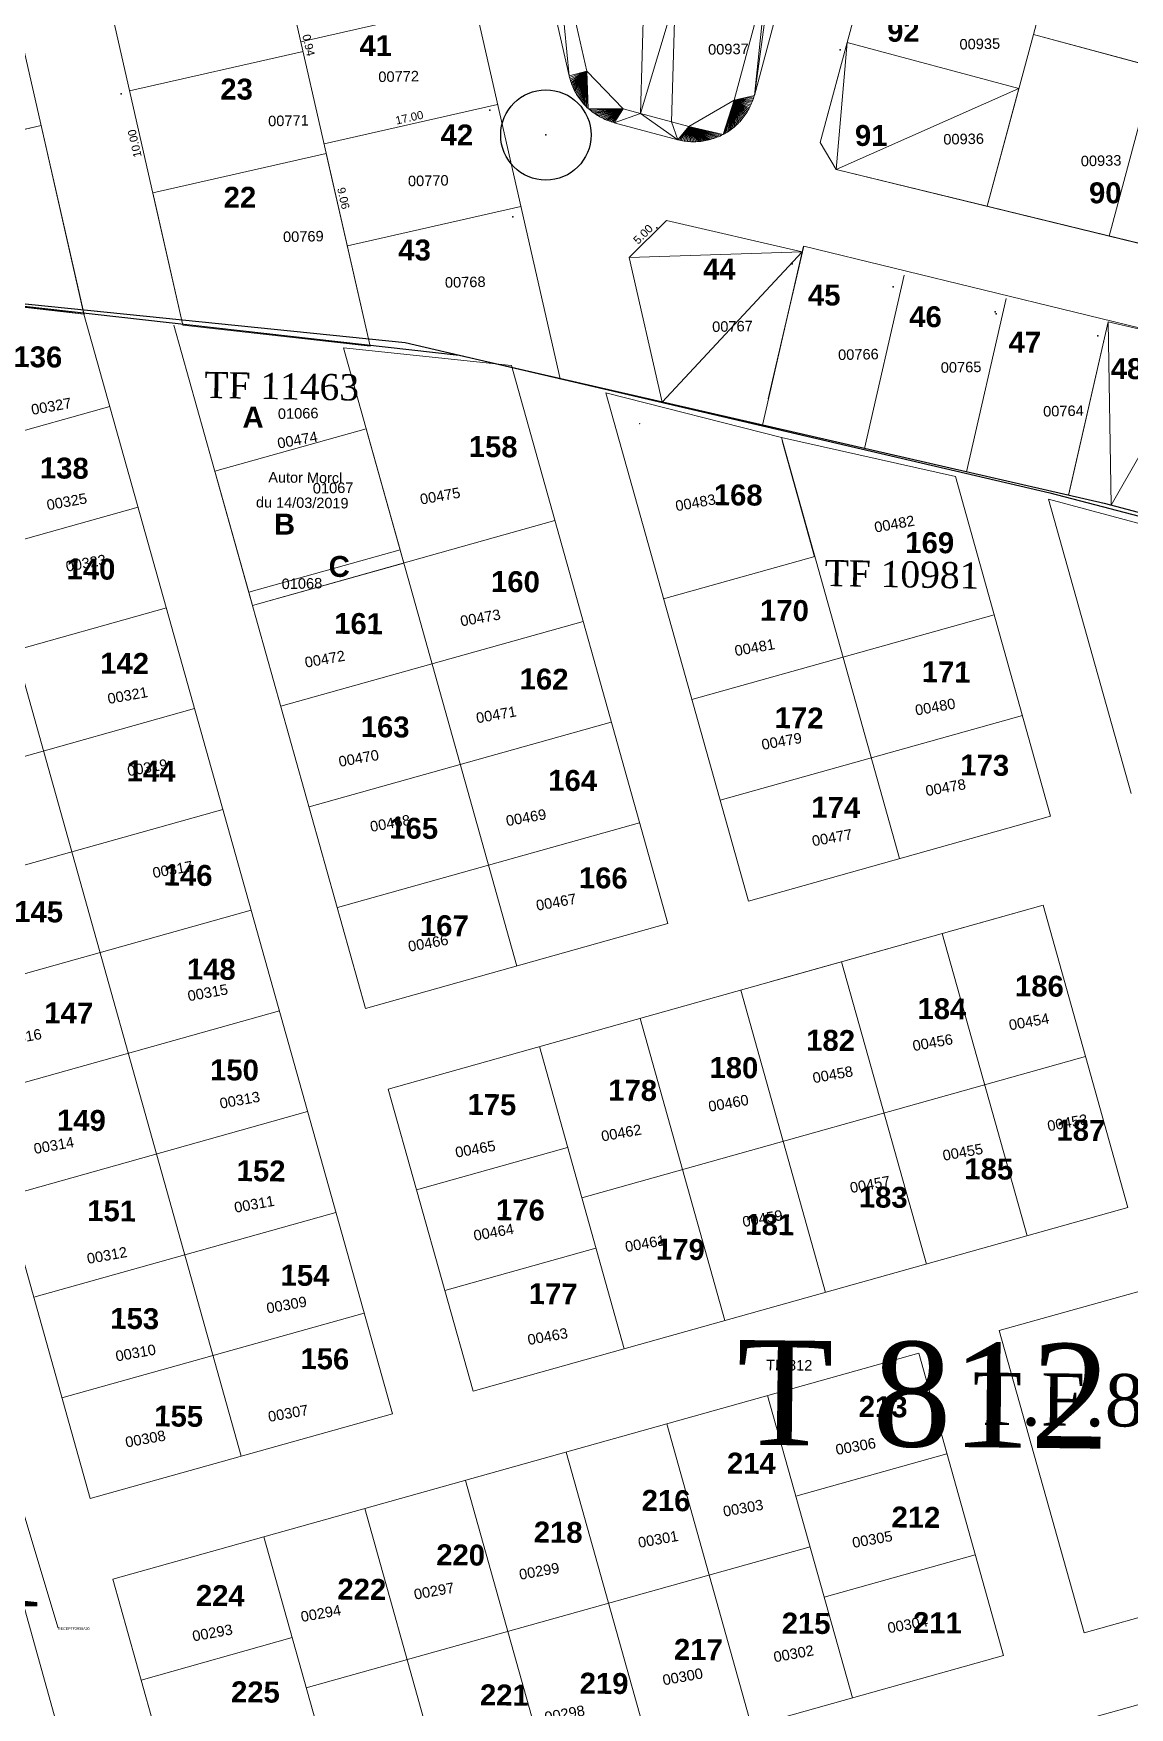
# Model space of a CAD drawing. Header units: metres. Extents: x 251686 to 255059, y 1627526 to 1631912.
# Drawn here: x 253675.9 to 253780.7, y 1630539 to 1630699 of the extents above; entities that cross this region are included whole.
import ezdxf
from ezdxf.enums import TextEntityAlignment as Align

# ---------------------------------------------------------------- set-up
doc = ezdxf.new("R2010")
doc.units = ezdxf.units.M
doc.header["$MEASUREMENT"] = 0
for name, color, linetype in [('A_revoir_niveau_0', 7, 'Continuous'), ('historique_numero_parcelle', 7, 'Continuous'), ('limites_parcelles', 7, 'Continuous'), ('limites_tf', 7, 'Continuous'), ('numero_lot', 7, 'Continuous'), ('numero_parcelle', 7, 'Continuous'), ('toponymie', 7, 'Continuous')]:
    doc.layers.add(name, color=color, linetype=linetype)
for name, color, linetype, lineweight in [('Autorisation de Morceller', 7, 'Continuous', 0), ('LimiteTF', 4, 'Continuous', 13), ('LOTI MAIRIE DIAM', 7, 'Continuous', 0), ('morcellements', 5, 'Continuous', 13), ('TITRE FONCIER', 7, 'Continuous', 0), ('TopoAlt', 3, 'Continuous', 0), ('TopoMat', 4, 'Continuous', 0)]:
    doc.layers.add(name, color=color, linetype=linetype, lineweight=lineweight)
doc.styles.add('Arial 4.0', font='arial.ttf', dxfattribs={"width": 0.99, "height": 4e-06})
doc.styles.add('Arial4', font='arial.ttf', dxfattribs={"height": 0.773129})
doc.styles.get("Standard").update_dxf_attribs({"font": 'txt.shx'})
doc.styles.add('Style-Arial', font='arial.ttf')
doc.styles.add('Style-FANCY', font='times.ttf')
doc.styles.add('Style-Times New Roman', font='times.ttf')
doc.styles.add('style1', font='')
doc.styles.get('style1').set_extended_font_data('Times New Roman', bold=True)

# ---------------------------------------------------------------- blocks, each defined once
blk = doc.blocks.new('TCPOINT_108')
at = {"color": 0}
blk.add_point((0, 0), dxfattribs=at)
at = {"layer": 'TopoAlt'}
blk.add_attdef('ALT', text='', height=0.00762, dxfattribs=at).set_placement((0.00254, -0.00254), align=Align.TOP_LEFT)
at = {"layer": 'TopoMat'}
blk.add_attdef('MAT', (0.00254, 0.00254), '', height=0.01524, dxfattribs=at)
blk = doc.blocks.new('*U84')
at = {"layer": 'LimiteTF', "color": 5, "linetype": 'Continuous', "lineweight": 30}
for p, q in [((-149.024134, -136.935031), (-84.974134, -144.115031)), ((-84.974134, -144.115031), (-23.334134, -158.255031)), ((-23.334134, -158.255031), (63.525866, -181.325031))]:
    blk.add_line(p, q, dxfattribs=at)
blk = doc.blocks.new('TCPOINT_108_1')
at = {"color": 0, "lineweight": -2}
blk.add_point((0, 0), dxfattribs=at)
at = {"layer": 'TopoAlt', "lineweight": -2}
blk.add_attdef('ALT', text='', height=0.00762, dxfattribs=at).set_placement((0.00254, -0.00254), align=Align.TOP_LEFT)
at = {"layer": 'TopoMat', "lineweight": -2}
blk.add_attdef('MAT', (0.00254, 0.00254), '', height=0.01524, dxfattribs=at)

msp = doc.modelspace()

# ---------------------------------------------------------------- linework, layer by layer
at = {"layer": 'A_revoir_niveau_0', "color": 80, "linetype": 'Continuous', "lineweight": 0}
msp.add_line((253650.18538, 1630640.016051), (253678.26538, 1630546.704051), dxfattribs=at)
at = {"layer": 'A_revoir_niveau_0', "color": 2, "lineweight": 30}
msp.add_circle((253724.900081, 1630689.323293), 4.316587, dxfattribs=at)
at = {"layer": 'Autorisation de Morceller', "color": 1, "linetype": 'Continuous', "lineweight": 0, "flags": 128}
msp.add_lwpolyline([(253707.72, 1630661.23), (253711.31, 1630648.41), (253696.87, 1630644.36), (253696.51, 1630645.63), (253693.27, 1630657.18), (253707.72, 1630661.23)], close=True, dxfattribs=at)
at = {"layer": 'limites_parcelles', "color": 7, "linetype": 'Continuous', "lineweight": 0}
for p, q in [((253653.576619, 1630791.637619), (253680.762688, 1630672.158151)), ((253664.450986, 1630784.28545), (253690.213489, 1630671.142897)), ((253708.109909, 1630669.12594), (253681.947426, 1630784.025166)), ((253700.519248, 1630779.041923), (253726.25178, 1630666.031099)), ((253758.560787, 1630716.320002), (253751.12499, 1630688.607504)), ((253775.898243, 1630715.328798), (253771.492094, 1630698.90783)), ((253701.485851, 1630698.216649), (253718.063851, 1630701.98973)), ((253806.266199, 1630689.576977), (253771.492094, 1630698.90783)), ((253685.116037, 1630693.527935), (253701.694097, 1630697.301076)), ((253783.083462, 1630695.797545), (253778.753005, 1630679.658836)), ((253703.706445, 1630688.46491), (253720.284445, 1630692.238112)), ((253660.091442, 1630686.44606), (253676.668617, 1630690.219019)), ((253687.336844, 1630683.776379), (253703.914905, 1630687.549581)), ((253812.019917, 1630671.543151), (253752.653853, 1630686.025907)), ((253813.743628, 1630671.134473), (253752.653853, 1630686.025907)), ((253705.926429, 1630678.713292), (253722.504672, 1630682.486495)), ((253732.8748, 1630677.610809), (253736.414028, 1630681.143444)), ((253749.528402, 1630678.69964), (253745.6025, 1630661.59626)), ((253746.13607, 1630664.096366), (253749.550514, 1630678.694195)), ((253808.916578, 1630664.211439), (253749.550514, 1630678.694195)), ((253736.021648, 1630663.789202), (253732.8748, 1630677.610809)), ((253759.153202, 1630675.92702), (253755.350088, 1630659.356621)), ((253664.614975, 1630674.19834), (253680.750979, 1630672.209612)), ((253664.65746, 1630674.044189), (253695.790531, 1630563.052248)), ((253746.136192, 1630664.096366), (253748.283902, 1630673.278764)), ((253768.90079, 1630673.689457), (253765.097249, 1630657.117043)), ((253680.750979, 1630672.209612), (253710.233121, 1630567.103372)), ((253778.648501, 1630671.451771), (253774.84441, 1630654.877464)), ((253689.356134, 1630671.149045), (253707.67245, 1630605.850388)), ((253650.289886, 1630669.72742), (253681.348626, 1630559.001347)), ((253705.543429, 1630668.980202), (253722.115043, 1630609.901497)), ((253721.599729, 1630667.276444), (253705.543429, 1630668.980202)), ((253721.599729, 1630667.276444), (253736.557023, 1630613.952435)), ((253683.225723, 1630663.38733), (253654.341229, 1630655.285305)), ((253730.633019, 1630664.690869), (253744.25923, 1630616.112562)), ((253747.415249, 1630660.401026), (253730.633019, 1630664.690869)), ((253747.415249, 1630660.401026), (253758.701824, 1630620.163672)), ((253764.04054, 1630656.670283), (253747.415249, 1630660.401026)), ((253764.04054, 1630656.670283), (253773.144037, 1630624.214675)), ((253685.926463, 1630653.758934), (253657.041968, 1630645.656909)), ((253772.948351, 1630654.532002), (253780.846726, 1630626.374606)), ((253812.129413, 1630643.886556, 22.115561), (253772.948351, 1630654.532002)), ((253725.754096, 1630652.466027), (253696.869602, 1630644.364002)), ((253750.599536, 1630649.04884), (253736.157097, 1630644.997774)), ((253688.627203, 1630644.130538), (253659.742708, 1630636.028513)), ((253728.454836, 1630642.837631), (253699.570341, 1630634.735606)), ((253767.742332, 1630643.471403), (253738.857837, 1630635.369378)), ((253691.327942, 1630634.502143), (253662.443448, 1630626.400118)), ((253731.155576, 1630633.209235), (253702.271081, 1630625.10721)), ((253770.443071, 1630633.843007), (253741.558577, 1630625.740982)), ((253694.028682, 1630624.873747), (253665.144188, 1630616.771722)), ((253733.856316, 1630623.58084), (253704.971821, 1630615.478815)), ((253773.143811, 1630624.214612), (253744.259317, 1630616.112587)), ((253772.418504, 1630615.702729), (253709.833931, 1630598.147921)), ((253772.418587, 1630615.702431), (253766.297723, 1630613.985545)), ((253772.418485, 1630615.702794), (253780.520389, 1630586.818845)), ((253696.729422, 1630615.245351), (253667.844927, 1630607.143326)), ((253736.557055, 1630613.952444), (253707.672561, 1630605.850419)), ((253766.297723, 1630613.985545), (253746.419908, 1630608.40987)), ((253762.790092, 1630613.002044), (253770.891996, 1630584.118095)), ((253753.1617, 1630610.301294), (253761.263604, 1630581.417346)), ((253743.533307, 1630607.600545), (253751.635211, 1630578.716596)), ((253699.430162, 1630605.616955), (253670.545667, 1630597.51493)), ((253733.904914, 1630604.899795), (253742.006818, 1630576.015846)), ((253724.276521, 1630602.199045), (253732.378425, 1630573.315097)), ((253776.469727, 1630601.259846), (253728.327733, 1630587.756143)), ((253709.833931, 1630598.147921), (253717.936264, 1630569.262444)), ((253702.130901, 1630595.98856), (253673.246407, 1630587.886535)), ((253726.977274, 1630592.570637), (253712.534671, 1630588.519525)), ((253780.520836, 1630586.817252), (253717.936264, 1630569.262444)), ((253704.831641, 1630586.360164), (253675.947147, 1630578.258139)), ((253729.678024, 1630582.942244), (253715.235411, 1630578.891129)), ((253784.756417, 1630579.696638), (253768.239562, 1630575.063831)), ((253707.532381, 1630576.731768), (253678.647886, 1630568.629743)), ((253768.239562, 1630575.063831), (253776.341813, 1630546.177496)), ((253760.536924, 1630572.902961), (253683.509749, 1630551.297076)), ((253760.537116, 1630572.902276), (253768.638939, 1630544.017466)), ((253746.094329, 1630568.851857), (253754.1965, 1630539.965806)), ((253710.233121, 1630567.103372), (253681.348626, 1630559.001347)), ((253736.466064, 1630566.150651), (253744.568079, 1630537.265156)), ((253726.837643, 1630563.450001), (253734.939658, 1630534.564506)), ((253763.23766, 1630563.274564), (253748.794979, 1630559.223436)), ((253717.209222, 1630560.749351), (253725.311237, 1630531.863856)), ((253707.580801, 1630558.048701), (253715.682816, 1630529.163206)), ((253697.95238, 1630555.348051), (253706.054395, 1630526.462556)), ((253750.145304, 1630554.409226), (253702.003319, 1630540.905548)), ((253765.938395, 1630553.646167), (253751.495629, 1630549.595015)), ((253683.509749, 1630551.297076), (253691.611763, 1630522.411582)), ((253793.66977, 1630551.037942), (253776.341813, 1630546.177496)), ((253700.652994, 1630545.719758), (253686.210484, 1630541.668679)), ((253768.638939, 1630544.017466), (253691.611763, 1630522.411582)), ((253795.830912, 1630543.335671), (253766.946418, 1630535.233646))]:
    msp.add_line(p, q, dxfattribs=at)
at = {"layer": 'limites_parcelles', "color": 7, "lineweight": 0, "flags": 128}
msp.add_lwpolyline([(253761.441639, 1630127.929408), (253669.399425, 1630457.042785), (253571.924424, 1630807.082271), (253571.51908, 1630809.029393), (253571.374904, 1630811.013026), (253571.494427, 1630812.998296), (253602.749246, 1631058.798456), (253633.6178, 1631305.343416), (253634.165779, 1631307.894016), (253635.14739, 1631310.311098), (253636.532942, 1631312.521547), (253638.280524, 1631314.458505), (253640.337273, 1631316.063379), (253814.14227, 1631428.830345), (253814.14227, 1631428.830345), (253950.854808, 1631520.01047), (253983.472344, 1631505.704533), (253830.629866, 1631403.767217), (253662.51866, 1631294.693741), (253632.51326, 1631055.042836), (253601.636463, 1630812.215479), (253698.295348, 1630465.106707), (253790.324263, 1630136.040833)], dxfattribs=at)
at = {"layer": 'limites_parcelles', "color": 7, "linetype": 'Continuous', "lineweight": 0}
msp.add_point((253678.26538, 1630546.704051), dxfattribs=at)
for points in [[(253771.492094, 1630698.90783), (253783.083462, 1630695.797545), (253778.753005, 1630679.658836), (253767.090522, 1630682.503953)], [(253783.083462, 1630695.797545), (253794.674831, 1630692.687261), (253790.415549, 1630676.813597), (253778.753005, 1630679.658775)], [(253660.091442, 1630686.44606), (253676.653936, 1630690.215662), (253680.750999, 1630672.20961), (253662.871518, 1630674.22321)], [(253690.213917, 1630671.143202), (253687.336844, 1630683.776379), (253703.914905, 1630687.549581), (253708.109909, 1630669.12594)]]:
    msp.add_3dface(points, dxfattribs=at)
at = {"layer": 'limites_tf', "color": 5, "linetype": 'Continuous', "lineweight": 0}
msp.add_line((253750.576794, 1630649.00991, -0.000013), (253747.476435, 1630660.091193, -0.000013), dxfattribs=at)
at = {"layer": 'limites_tf', "color": 5, "linetype": 'Continuous', "lineweight": 30, "flags": 128}
msp.add_lwpolyline([(253594.426761, 1630586.600801), (253652.57738, 1630675.466051), (253711.461613, 1630669.490237), (253773.051404, 1630655.133117), (253863.473011, 1630631.515451), (253855.553493, 1630548.171187), (253852.242032, 1630482.492448), (253763.124963, 1630463.616363), (253714.316845, 1630461.398339), (253689.131833, 1630451.507025), (253671.664644, 1630435.308476), (253634.413991, 1630420.999651), (253629.589095, 1630422.456662), (253601.398835, 1630430.946052), (253541.381868, 1630412.047423), (253528.078129, 1630405.334261), (253527.694071, 1630401.34559), (253457.501025, 1630494.253514), (253431.583886, 1630529.165058), (253432.128648, 1630533.353164), (253488.960463, 1630553.633025), (253594.426761, 1630586.600801)], close=True, dxfattribs=at)
at = {"layer": 'morcellements', "color": 2, "linetype": 'Continuous', "lineweight": 0}
msp.add_3dface([(253707.72, 1630661.23), (253710.96, 1630649.67), (253696.51, 1630645.63), (253693.27, 1630657.18)], dxfattribs=at)

# ---------------------------------------------------------------- block references
at = {"layer": 'limites_tf', "color": 5, "linetype": 'Continuous', "lineweight": 30}
msp.add_blockref('*U84', (253801.601514, 1630812.401082), dxfattribs=at)
at = {"layer": 'toponymie', "xscale": 39.374638, "yscale": 39.374638, "zscale": 39.374638}
for p in [(253753.04034, 1630697.444233, 16.962964), (253748.446808, 1630677.008867, 17.113982), (253767.948066, 1630672.222313, 17.315005)]:
    msp.add_blockref('TCPOINT_108', p, dxfattribs=at)
at = {"layer": 'toponymie', "lineweight": 30, "xscale": 39.374638, "yscale": 39.374638, "zscale": 39.374638}
for p in [(253684.314382, 1630693.264749), (253719.53346, 1630691.688567), (253724.900081, 1630689.323293), (253721.743716, 1630681.483385), (253735.507309, 1630680.459267), (253758.087924, 1630674.824614), (253767.838053, 1630672.411335), (253777.639188, 1630670.134071)]:
    msp.add_blockref('TCPOINT_108', p, dxfattribs=at)
at = {"layer": 'toponymie', "lineweight": 0, "xscale": 39.374638, "yscale": 39.374638, "zscale": 39.374638}
msp.add_blockref('TCPOINT_108_1', (253733.858883, 1630661.734374), dxfattribs=at)

# ---------------------------------------------------------------- texts
at = {"layer": 'historique_numero_parcelle', "color": 7, "lineweight": 0, "style": 'Style-Arial'}
msp.add_text('00474', height=1, rotation=10.13223, dxfattribs=at).set_placement((253699.156413, 1630660.328936, -0.000014), align=Align.TOP_LEFT)
at = {"layer": 'limites_parcelles', "color": 7, "linetype": 'Continuous', "lineweight": 0, "style": 'Arial4'}
for s, rotation, p in [('0.94', 282.833656, (253701.619992, 1630697.765425)), ('17.00', 12.82226, (253711.988868, 1630690.380537)), ('10.00', 102.829656, (253686.197247, 1630688.645228)), ('9.06', 282.831397, (253704.950516, 1630683.137999)), ('5.00', 44.946589, (253734.623293, 1630679.398125))]:
    msp.add_text(s, height=0.773219, rotation=rotation, dxfattribs=at).set_placement(p, align=Align.BOTTOM_CENTER)
at = {"layer": 'limites_parcelles', "color": 7, "linetype": 'Continuous', "lineweight": 0, "style": 'Style-Arial'}
msp.add_text('RECEPTF2938A30', height=0.25, dxfattribs=at).set_placement((253678.26538, 1630546.704051), align=Align.TOP_LEFT)
at = {"layer": 'limites_tf', "lineweight": 0, "char_height": 2.50029, "attachment_point": 1, "rotation": 359.00002359, "line_spacing_factor": 0.72871}
for s, insert in [('\\fTimes New Roman|b0|i0|c00|p23;TF 11463', (253692.280957, 1630666.692472, 6.490739)), ('\\fTimes New Roman|b0|i0|c00|p23;TF 10981', (253751.565825, 1630648.719161, 6.490739))]:
    msp.add_mtext(s, dxfattribs=dict(at, insert=insert))
at = {"layer": 'LOTI MAIRIE DIAM', "color": 4, "linetype": 'Continuous', "lineweight": 0, "insert": (253697.227568, 1630657.129411), "char_height": 1, "attachment_point": 1, "rotation": 359.35151255, "line_spacing_factor": 0.72, "style": 'Arial 4.0'}
msp.add_mtext('   Autor Morcl\\P\\Pdu 14/03/2019', dxfattribs=at)
at = {"layer": 'numero_lot', "color": 7, "linetype": 'Continuous', "lineweight": 0, "char_height": 2, "attachment_point": 7, "line_spacing_factor": 0.72, "style": 'style1'}
for s, insert in [('\\fArial|b1|i0|c00|p39;92', (253757.517637, 1630698.20514)), ('\\fArial|b1|i0|c00|p39;41', (253707.079089, 1630696.857168)), ('\\fArial|b1|i0|c00|p39;23', (253693.787847, 1630692.672785)), ('\\fArial|b1|i0|c00|p39;42', (253714.835267, 1630688.323099)), ('\\fArial|b1|i0|c00|p39;91', (253754.440498, 1630688.245735)), ('\\fArial|b1|i0|c00|p39;22', (253694.104229, 1630682.368186)), ('\\fArial|b1|i0|c00|p39;90', (253776.814243, 1630682.763838)), ('\\fArial|b1|i0|c00|p39;43', (253710.801017, 1630677.294295)), ('\\fArial|b1|i0|c00|p39;44', (253739.931006, 1630675.506674)), ('\\fArial|b1|i0|c00|p39;45', (253749.951941, 1630672.993016)), ('\\fArial|b1|i0|c00|p39;46', (253759.630735, 1630670.926004)), ('\\fArial|b1|i0|c00|p39;47', (253769.127989, 1630668.509038)), ('\\fArial|b1|i0|c00|p39;48', (253778.889007, 1630665.95851))]:
    msp.add_mtext(s, dxfattribs=dict(at, insert=insert))
at = {"layer": 'numero_lot', "color": 7, "linetype": 'Continuous', "lineweight": 30, "char_height": 2, "attachment_point": 7, "rotation": 359.37002049, "line_spacing_factor": 0.72, "style": 'style1'}
for s, insert in [('\\fArial|b1|i0|c00|p39;136', (253674.003729, 1630667.113671)), ('\\fArial|b1|i0|c00|p39;A', (253695.903566, 1630661.361902)), ('\\fArial|b1|i0|c00|p39;158', (253717.52238, 1630658.531785)), ('\\fArial|b1|i0|c00|p39;138', (253676.536526, 1630656.480077)), ('\\fArial|b1|i0|c00|p39;168', (253740.940635, 1630653.918347)), ('\\fArial|b1|i0|c00|p39;B', (253698.90259, 1630651.142887)), ('\\fArial|b1|i0|c00|p39;169', (253759.249325, 1630649.361094)), ('\\fArial|b1|i0|c00|p39;C', (253704.129232, 1630647.069643)), ('\\fArial|b1|i0|c00|p39;140', (253679.080255, 1630646.840651)), ('\\fArial|b1|i0|c00|p39;160', (253719.651704, 1630645.629968)), ('\\fArial|b1|i0|c00|p39;170', (253745.361698, 1630642.885212)), ('\\fArial|b1|i0|c00|p39;161', (253704.655688, 1630641.628322)), ('\\fArial|b1|i0|c00|p39;142', (253682.293622, 1630637.85672)), ('\\fArial|b1|i0|c00|p39;162', (253722.38832, 1630636.31985)), ('\\fArial|b1|i0|c00|p39;171', (253760.817166, 1630637.033615)), ('\\fArial|b1|i0|c00|p39;172', (253746.763201, 1630632.642834)), ('\\fArial|b1|i0|c00|p39;163', (253707.196814, 1630631.752189)), ('\\fArial|b1|i0|c00|p39;173', (253764.504161, 1630628.091824)), ('\\fArial|b1|i0|c00|p39;144', (253684.830063, 1630627.554515)), ('\\fArial|b1|i0|c00|p39;164', (253725.120771, 1630626.631002)), ('\\fArial|b1|i0|c00|p39;174', (253750.265118, 1630624.081855)), ('\\fArial|b1|i0|c00|p39;165', (253709.929265, 1630622.063341)), ('\\fArial|b1|i0|c00|p39;146', (253688.363674, 1630617.572775)), ('\\fArial|b1|i0|c00|p39;166', (253728.04663, 1630617.318803)), ('\\fArial|b1|i0|c00|p39;145', (253674.083046, 1630614.08408)), ('\\fArial|b1|i0|c00|p39;167', (253712.855124, 1630612.751142)), ('\\fArial|b1|i0|c00|p39;148', (253690.583515, 1630608.599769)), ('\\fArial|b1|i0|c00|p39;186', (253769.733748, 1630606.985165)), ('\\fArial|b1|i0|c00|p39;147', (253676.95795, 1630604.441013)), ('\\fArial|b1|i0|c00|p39;184', (253760.408814, 1630604.815043)), ('\\fArial|b1|i0|c00|p39;182', (253749.776693, 1630601.793519)), ('\\fArial|b1|i0|c00|p39;150', (253692.796068, 1630598.963985)), ('\\fArial|b1|i0|c00|p39;180', (253740.528103, 1630599.18967)), ('\\fArial|b1|i0|c00|p39;178', (253730.851717, 1630597.023412)), ('\\fArial|b1|i0|c00|p39;149', (253678.169689, 1630594.153374)), ('\\fArial|b1|i0|c00|p39;175', (253717.398798, 1630595.656235)), ('\\fArial|b1|i0|c00|p39;187', (253773.691914, 1630593.197463)), ('\\fArial|b1|i0|c00|p39;185', (253764.891016, 1630589.506472)), ('\\fArial|b1|i0|c00|p39;152', (253695.339797, 1630589.324558)), ('\\fArial|b1|i0|c00|p39;183', (253754.80316, 1630586.803629)), ('\\fArial|b1|i0|c00|p39;151', (253681.055525, 1630585.504475)), ('\\fArial|b1|i0|c00|p39;176', (253720.127084, 1630585.588655)), ('\\fArial|b1|i0|c00|p39;181', (253743.959223, 1630584.190267)), ('\\fArial|b1|i0|c00|p39;179', (253735.416214, 1630581.822159)), ('\\fArial|b1|i0|c00|p39;154', (253699.535759, 1630579.335535)), ('\\fArial|b1|i0|c00|p39;177', (253723.256762, 1630577.599934)), ('\\fArial|b1|i0|c00|p39;153', (253683.26079, 1630575.205911)), ('\\fArial|b1|i0|c00|p39;156', (253701.435357, 1630571.360339)), ('\\fArial|b1|i0|c00|p39;155', (253687.46404, 1630565.879667)), ('\\fArial|b1|i0|c00|p39;213', (253754.799313, 1630566.782625)), ('\\fArial|b1|i0|c00|p39;214', (253742.194514, 1630561.401912)), ('\\fArial|b1|i0|c00|p39;216', (253734.04364, 1630557.811995)), ('\\fArial|b1|i0|c00|p39;212', (253757.928063, 1630556.250699)), ('\\fArial|b1|i0|c00|p39;218', (253723.735936, 1630554.786905)), ('\\fArial|b1|i0|c00|p39;220', (253714.411001, 1630552.616782)), ('\\fArial|b1|i0|c00|p39;222', (253704.966029, 1630549.365761)), ('\\fArial|b1|i0|c00|p39;224', (253691.440335, 1630548.756937)), ('\\fArial|b1|i0|c00|p39;211', (253759.980184, 1630546.1635)), ('\\fArial|b1|i0|c00|p39;215', (253747.433689, 1630546.085018)), ('\\fArial|b1|i0|c00|p39;217', (253737.131935, 1630543.600971)), ('\\fArial|b1|i0|c00|p39;219', (253728.119518, 1630540.345193)), ('\\fArial|b1|i0|c00|p39;225', (253694.799642, 1630539.521139)), ('\\fArial|b1|i0|c00|p39;221', (253718.590205, 1630539.259537))]:
    msp.add_mtext(s, dxfattribs=dict(at, insert=insert))
at = {"layer": 'numero_parcelle', "color": 5, "lineweight": 0, "style": 'Style-Arial'}
for s, p in [('00935', (253764.423144, 1630698.485818, 22.115561)), ('00937', (253740.393865, 1630697.987916, 22.115561)), ('00772', (253708.875346, 1630695.377526)), ('00771', (253698.344595, 1630691.15166)), ('00936', (253762.876101, 1630689.401151, 22.115561)), ('00933', (253776.015519, 1630687.326749, 22.115561)), ('00770', (253711.706873, 1630685.415802)), ('00769', (253699.76634, 1630680.085651)), ('00768', (253715.240351, 1630675.726478)), ('00767', (253740.782621, 1630671.496343)), ('00766', (253752.818723, 1630668.811964)), ('00765', (253762.633097, 1630667.589763)), ('00764', (253772.416403, 1630663.410277)), ('01066', (253699.274253, 1630663.175327)), ('01067', (253702.614932, 1630656.050614)), ('01068', (253699.633504, 1630646.918246, -0.000001))]:
    msp.add_text(s, height=1, rotation=1.13223, dxfattribs=at).set_placement(p, align=Align.TOP_LEFT)
at = {"layer": 'numero_parcelle', "color": 5, "lineweight": 30, "style": 'Style-Arial'}
for s, p in [('00327', (253675.626985, 1630663.547746, -0.000014)), ('00475', (253712.791907, 1630654.976656, -0.000014)), ('00325', (253677.109356, 1630654.432959, -0.000014)), ('00483', (253737.200527, 1630654.340447, -0.000014)), ('00482', (253756.212513, 1630652.301729, -0.000014)), ('00323', (253678.931426, 1630648.567476, -0.000014)), ('00473', (253716.641918, 1630643.33814, -0.000014)), ('00481', (253742.859811, 1630640.498927, -0.000014)), ('00472', (253701.774727, 1630639.392413, -0.000014)), ('00321', (253682.92658, 1630635.921062, -0.000014)), ('00471', (253718.151973, 1630634.074584, -0.000014)), ('00480', (253760.111465, 1630634.824384, -0.000014)), ('00479', (253745.435771, 1630631.537479, -0.000014)), ('00470', (253705.013909, 1630629.911097, -0.000014)), ('00319', (253684.814043, 1630629.022885, -0.000014)), ('00478', (253761.108264, 1630627.119126, -0.000014)), ('00468', (253708.019067, 1630623.697686, -0.000014)), ('00469', (253721.006988, 1630624.246728, -0.000014)), ('00477', (253750.253924, 1630622.325565, -0.000014)), ('00317', (253687.228977, 1630619.286445, -0.000014)), ('00467', (253723.884579, 1630616.16715, -0.000014)), ('00466', (253711.651886, 1630612.248406, -0.000014)), ('00315', (253690.582886, 1630607.512787, -0.000014)), ('00454', (253769.07678, 1630604.732351, -0.000014)), ('00316', (253672.777954, 1630603.242501, -0.000014)), ('00456', (253759.871391, 1630602.748233, -0.000014)), ('00458', (253750.320161, 1630599.68037, -0.000014)), ('00313', (253693.643675, 1630597.248306, -0.000014)), ('00460', (253740.352775, 1630596.952779, -0.000014)), ('00462', (253730.110958, 1630594.111768, -0.000014)), ('00453', (253772.751053, 1630595.08797, -0.000014)), ('00314', (253675.871012, 1630592.91511, -0.000014)), ('00465', (253716.160823, 1630592.567436, -0.000014)), ('00455', (253762.744776, 1630592.26988, -0.000014)), ('00457', (253753.884185, 1630589.18426, -0.000014)), ('00311', (253695.032628, 1630587.299103, -0.000014)), ('00459', (253743.605389, 1630585.933933, -0.000014)), ('00464', (253717.90714, 1630584.617969, -0.000014)), ('00461', (253732.391567, 1630583.544109, -0.000014)), ('00312', (253680.956384, 1630582.40867, -0.000014)), ('00309', (253698.113391, 1630577.671236, -0.000014)), ('00463', (253723.072542, 1630574.660921, -0.000014)), ('00310', (253683.691416, 1630573.087475, -0.000014)), ('00307', (253698.268018, 1630567.309362, -0.000014)), ('00308', (253684.625083, 1630564.871266, -0.000014)), ('00306', (253752.511678, 1630564.153013, -0.000014)), ('00303', (253741.752809, 1630558.255375, -0.000014)), ('00301', (253733.629505, 1630555.274853, -0.000014)), ('00305', (253754.100222, 1630555.263943, -0.000014)), ('00299', (253722.260089, 1630552.223835, -0.000014)), ('00297', (253712.212066, 1630550.326256, -0.000014)), ('00294', (253701.392228, 1630548.188825, -0.000014)), ('00293', (253691.030505, 1630546.337107, -0.000014)), ('00304', (253757.477125, 1630547.119006, -0.000014)), ('00302', (253746.581841, 1630544.339709, -0.000014)), ('00300', (253735.97702, 1630542.138782, -0.000014)), ('00298', (253724.695857, 1630538.593927, -0.000014))]:
    msp.add_text(s, height=1, rotation=10.13223, dxfattribs=at).set_placement(p, align=Align.TOP_LEFT)
at = {"layer": 'TITRE FONCIER', "color": 2, "linetype": 'Continuous', "lineweight": 0}
for s, height, style, p in [('T 812', 10.000002, 'Style-FANCY', (253760.959635, 1630568.967879)), ('T.F.812/R', 4.999998, 'Style-FANCY', (253781.258792, 1630568.390204)), ('T 931', 10.000002, 'Style-Times New Roman', (253659.421513, 1630553.894903))]:
    msp.add_text(s, height=height, rotation=359.37, dxfattribs=dict(at, style=style)).set_placement(p, align=Align.MIDDLE_CENTER)
at = {"layer": 'TITRE FONCIER', "color": 2, "linetype": 'Continuous', "lineweight": 0, "insert": (253745.951448, 1630572.28212), "char_height": 1, "attachment_point": 1, "rotation": 359.34767333, "line_spacing_factor": 0.779643, "style": 'Style-Arial'}
msp.add_mtext('TF 812', dxfattribs=at)

# ---------------------------------------------------------------- meshes
at = {"layer": 'limites_parcelles', "color": 7, "linetype": 'Continuous', "lineweight": 0}
mesh = msp.add_polyface(dxfattribs=at)
corners = [(253733.8494, 1630702.633176), (253733.045749, 1630703.019939), (253732.206815, 1630712.179019), (253730.246108, 1630707.662261), (253725.780625, 1630708.768407), (253730.96723, 1630710.670483), (253731.8756, 1630711.870451), (253730.326226, 1630706.923162), (253730.30242, 1630707.07003), (253731.297927, 1630704.610516), (253731.477543, 1630704.373245), (253731.386163, 1630704.49069), (253732.312998, 1630703.52836), (253732.087721, 1630703.722779), (253732.429375, 1630703.435698), (253731.04335, 1630710.800869), (253731.872975, 1630703.928797), (253732.792668, 1630703.176451), (253732.91817, 1630703.096486), (253732.199062, 1630703.624074), (253733.17528, 1630702.946688), (253733.306704, 1630702.876917), (253731.669399, 1630704.145802), (253731.769752, 1630704.035926), (253737.271366, 1630702.42374), (253734.129614, 1630702.533066), (253732.548193, 1630703.346088), (253732.669301, 1630703.259652), (253731.983278, 1630711.976237), (253730.772567, 1630705.508203), (253730.599695, 1630705.919628), (253730.420719, 1630706.487015), (253730.385376, 1630706.631563), (253730.353878, 1630706.776966), (253730.905639, 1630705.242059), (253731.979005, 1630703.824354), (253732.440851, 1630712.369715), (253737.986994, 1630702.656066), (253730.653687, 1630705.781001), (253730.711311, 1630705.643778), (253733.439929, 1630702.810625), (253730.50273, 1630706.200971), (253730.549335, 1630706.059659), (253730.837333, 1630705.374216), (253732.561562, 1630712.460302), (253739.294519, 1630703.394067), (253731.212864, 1630704.732601), (253731.131037, 1630704.856883), (253731.052537, 1630704.98324), (253730.977363, 1630705.111673), (253730.459847, 1630706.343444), (253730.266435, 1630707.365413), (253730.254318, 1630707.513745), (253730.282489, 1630707.217508), (253733.711353, 1630702.688724), (253731.122858, 1630710.929119), (253720.850611, 1630722.537823), (253727.128834, 1630694.963281), (253738.665387, 1630702.981421), (253731.571976, 1630704.258242)]
mesh.append_faces([[corners[k] for k in face] for face in [(9, 10, 11), (17, 1, 18), (22, 16, 23), (26, 17, 27), (38, 29, 39), (41, 30, 42)]], dxfattribs={"vtx0": -1, "color": 7})
mesh.append_faces([[corners[k] for k in face] for face in [(12, 13, 14), (30, 29, 38), (56, 4, 57), (53, 6, 8), (3, 53, 52)]], dxfattribs={"vtx0": -1, "vtx1": -1, "color": 7})
mesh.append_faces([[corners[k] for k in face] for face in [(0, 1, 2), (2, 13, 16), (9, 16, 10), (24, 25, 2), (28, 29, 30), (28, 34, 29), (36, 37, 24), (9, 2, 16), (0, 2, 25), (26, 1, 17), (36, 24, 2), (28, 2, 34), (2, 14, 13), (41, 28, 30), (40, 1, 54), (3, 6, 53), (36, 58, 37), (22, 10, 16), (28, 31, 7), (34, 2, 46), (2, 1, 14)]], dxfattribs={"vtx0": -1, "vtx1": -1, "vtx2": -1, "color": 7})
mesh.append_faces([[corners[k] for k in face] for face in [(6, 7, 8), (3, 5, 15), (31, 33, 7), (34, 46, 47), (34, 47, 48), (3, 15, 55), (28, 50, 31)]], dxfattribs={"vtx0": -1, "vtx2": -1, "color": 7})
mesh.append_faces([[corners[k] for k in face] for face in [(19, 13, 12), (20, 1, 21), (35, 16, 13), (49, 34, 48), (51, 52, 53)]], dxfattribs={"vtx1": -1, "color": 7})
mesh.append_faces([[corners[k] for k in face] for face in [(3, 4, 5), (26, 14, 1), (40, 21, 1), (36, 44, 45), (41, 50, 28), (9, 46, 2)]], dxfattribs={"vtx1": -1, "vtx2": -1, "color": 7})
mesh.append_faces([[corners[k] for k in face] for face in [(31, 32, 33), (34, 43, 29), (22, 59, 10)]], dxfattribs={"vtx2": -1, "color": 7})
mesh = msp.add_polyface(dxfattribs=at)
corners = [(253741.524452, 1630708.280619), (253732.684653, 1630712.547653), (253741.496281, 1630708.579237), (253738.795529, 1630703.057175), (253739.294519, 1630703.394067), (253739.173197, 1630703.304884), (253741.452331, 1630708.875964), (253741.392662, 1630709.169943), (253740.071495, 1630704.104171), (253739.64368, 1630703.680538), (253744.682716, 1630692.653139), (253744.627228, 1630692.503951), (253742.886976, 1630692.638549), (253741.512366, 1630708.430111), (253741.317489, 1630709.460321), (253741.357013, 1630709.31559), (253741.176084, 1630709.887372), (253741.47629, 1630708.727875), (253744.734235, 1630692.803669), (253744.781787, 1630692.955542), (253744.825249, 1630693.108636), (253745.987554, 1630704.193903), (253746.765782, 1630707.094019), (253739.968822, 1630703.99399), (253739.754838, 1630703.782112), (253741.226993, 1630709.746304), (253741.274149, 1630709.603892), (253740.853812, 1630705.206899), (253740.923858, 1630705.340215), (253737.704521, 1630702.551684), (253737.561286, 1630702.50517), (253737.271366, 1630702.42374), (253739.863249, 1630703.886617), (253740.703221, 1630704.946126), (253740.622767, 1630704.818853), (253738.923596, 1630703.136347), (253739.41346, 1630703.486424), (253739.529867, 1630703.581955), (253732.561562, 1630712.460302), (253740.361415, 1630704.450464), (253744.567773, 1630692.356351), (253739.049526, 1630703.218937), (253738.533292, 1630702.909147), (253738.399274, 1630702.840414), (253738.665387, 1630702.981421), (253740.780256, 1630705.075475), (253744.504411, 1630692.210399), (253737.986994, 1630702.656066), (253732.440851, 1630712.369715), (253740.538926, 1630704.693717), (253740.451818, 1630704.5709), (253738.263516, 1630702.775282), (253738.126049, 1630702.713812), (253737.846445, 1630702.601983), (253740.267868, 1630704.332469), (253737.41686, 1630702.462502), (253741.424465, 1630709.02332), (253744.437265, 1630692.066156), (253744.366273, 1630691.923684), (253740.171207, 1630704.216977), (253751.314587, 1630717.293198)]
mesh.append_faces([[corners[k] for k in face] for face in [(47, 51, 52), (29, 47, 53), (6, 7, 56), (8, 54, 59)]], dxfattribs={"vtx0": -1, "color": 7})
mesh.append_faces([[corners[k] for k in face] for face in [(18, 12, 19), (27, 1, 28), (3, 5, 35), (25, 14, 16), (46, 12, 40), (49, 39, 34), (44, 4, 3), (57, 12, 46)]], dxfattribs={"vtx0": -1, "vtx1": -1, "color": 7})
mesh.append_faces([[corners[k] for k in face] for face in [(0, 1, 2), (6, 2, 7), (8, 9, 4), (22, 20, 21), (8, 38, 39), (29, 31, 47), (48, 4, 44), (39, 38, 34), (44, 43, 47), (8, 4, 38), (0, 28, 1), (27, 34, 38)]], dxfattribs={"vtx0": -1, "vtx1": -1, "vtx2": -1, "color": 7})
mesh.append_faces([[corners[k] for k in face] for face in [(3, 4, 5), (20, 12, 21), (27, 33, 34), (8, 24, 9), (8, 39, 54), (16, 15, 7), (0, 21, 28), (47, 43, 51), (22, 60, 20)]], dxfattribs={"vtx0": -1, "vtx2": -1, "color": 7})
mesh.append_faces([[corners[k] for k in face] for face in [(13, 0, 2), (32, 24, 23), (36, 4, 37), (41, 35, 5), (42, 43, 44), (45, 33, 27), (55, 31, 30)]], dxfattribs={"vtx1": -1, "color": 7})
mesh.append_faces([[corners[k] for k in face] for face in [(10, 11, 12), (14, 15, 16), (8, 23, 24), (29, 30, 31), (9, 37, 4), (11, 40, 12), (20, 19, 12), (18, 10, 12), (0, 22, 21), (57, 58, 12)]], dxfattribs={"vtx1": -1, "vtx2": -1, "color": 7})
mesh.append_faces([[corners[k] for k in face] for face in [(6, 17, 2), (25, 26, 14), (49, 50, 39)]], dxfattribs={"vtx2": -1, "color": 7})
mesh = msp.add_polyface(dxfattribs=at)
corners = [(253730.393342, 1630690.880839), (253730.250717, 1630690.951342), (253732.286444, 1630691.821682), (253737.271366, 1630702.42374), (253734.271598, 1630702.488567), (253734.129614, 1630702.533066), (253729.700452, 1630691.270166), (253729.834806, 1630691.185012), (253728.293215, 1630692.547963), (253728.195517, 1630692.673466), (253728.818758, 1630695.424639), (253729.438764, 1630691.451034), (253729.568387, 1630691.35886), (253729.971357, 1630691.10346), (253727.54032, 1630693.761604), (253727.609389, 1630693.618338), (253729.065094, 1630691.747638), (253728.945909, 1630691.852997), (253733.932326, 1630691.380103), (253736.90966, 1630690.581304), (253737.504211, 1630688.868765), (253731.436706, 1630690.496578), (253731.283551, 1630690.539552), (253727.20764, 1630694.655079), (253727.166192, 1630694.808661), (253730.683903, 1630690.751429), (253730.831656, 1630690.692523), (253727.758821, 1630693.337483), (253727.682243, 1630693.476964), (253727.356217, 1630694.201719), (253727.302683, 1630694.351516), (253729.186995, 1630691.645453), (253727.253147, 1630694.502718), (253728.010315, 1630692.932101), (253727.922902, 1630693.06499), (253727.839061, 1630693.200199), (253725.780625, 1630708.768407), (253727.128834, 1630694.963281), (253733.439929, 1630702.810625), (253733.711353, 1630702.688724), (253733.574832, 1630702.747874), (253728.716176, 1630692.072993), (253728.605751, 1630692.187508), (253729.311582, 1630691.546565), (253727.413688, 1630694.053447), (253727.475066, 1630693.906702), (253731.131587, 1630690.586554), (253728.101206, 1630692.801593), (253730.110045, 1630691.025509), (253728.394179, 1630692.425024), (253730.980934, 1630690.637524), (253728.498378, 1630692.304893), (253730.537768, 1630690.814181), (253733.8494, 1630702.633176), (253733.045749, 1630703.019939), (253728.829593, 1630691.961469), (253733.98882, 1630702.581229)]
mesh.append_faces([[corners[k] for k in face] for face in [(38, 39, 40), (53, 5, 56)]], dxfattribs={"vtx0": -1, "color": 7})
mesh.append_faces([[corners[k] for k in face] for face in [(6, 2, 7), (11, 2, 12), (14, 10, 15), (25, 2, 26), (16, 2, 31), (27, 10, 35), (44, 10, 45), (32, 10, 30), (47, 10, 9), (48, 2, 1), (13, 2, 48), (8, 10, 49), (50, 2, 46), (21, 18, 20), (0, 2, 52), (51, 10, 42), (55, 10, 17), (41, 10, 55), (52, 2, 25)]], dxfattribs={"vtx0": -1, "vtx1": -1, "color": 7})
mesh.append_faces([[corners[k] for k in face] for face in [(18, 19, 20)]], dxfattribs={"vtx0": -1, "vtx1": -1, "vtx2": -1, "color": 7})
mesh.append_faces([[corners[k] for k in face] for face in [(3, 4, 5), (10, 23, 24), (10, 29, 30), (10, 33, 34), (10, 24, 37), (2, 22, 46), (21, 2, 18), (18, 3, 19), (10, 34, 35)]], dxfattribs={"vtx0": -1, "vtx2": -1, "color": 7})
mesh.append_faces([[corners[k] for k in face] for face in [(0, 1, 2), (8, 9, 10), (13, 7, 2), (16, 17, 2), (21, 22, 2), (18, 4, 3), (27, 28, 10), (32, 23, 10), (36, 10, 37), (41, 42, 10), (43, 31, 2), (11, 43, 2), (47, 33, 10), (14, 45, 10), (51, 49, 10), (28, 15, 10), (53, 39, 54), (10, 2, 17), (44, 29, 10), (50, 26, 2), (6, 12, 2)]], dxfattribs={"vtx1": -1, "vtx2": -1, "color": 7})
mesh = msp.add_polyface(dxfattribs=at)
corners = [(253752.653853, 1630686.025907), (253751.12499, 1630688.607504), (253753.69151, 1630698.172759), (253770.112539, 1630693.766549), (253767.090522, 1630682.503953)]
mesh.append_faces([[corners[k] for k in face] for face in [(3, 0, 2)]], dxfattribs={"vtx0": -1, "vtx1": -1, "color": 7})
mesh.append_faces([[corners[k] for k in face] for face in [(0, 1, 2), (3, 4, 0)]], dxfattribs={"vtx2": -1, "color": 7})
mesh = msp.add_polyface(dxfattribs=at)
corners = [(253740.341057, 1630688.815597), (253740.185308, 1630688.78294), (253738.555542, 1630690.139725), (253743.005825, 1630690.175557), (253742.886976, 1630692.638549), (253743.123636, 1630690.282503), (253741.830182, 1630689.363451), (253740.953738, 1630688.987126), (253740.802323, 1630688.93817), (253743.565338, 1630690.740442), (253743.459491, 1630690.621592), (253743.95613, 1630691.242575), (253743.863468, 1630691.113165), (253738.760399, 1630688.677153), (253738.919445, 1630688.672087), (253742.635909, 1630689.873947), (253742.761839, 1630689.971187), (253741.969938, 1630689.439571), (253744.130955, 1630691.508414), (253744.045313, 1630691.374365), (253740.495891, 1630688.852345), (253740.028765, 1630688.754433), (253739.87149, 1630688.730077), (253742.10765, 1630689.519292), (253742.885205, 1630690.071724), (253742.37648, 1630689.6896), (253742.243224, 1630689.602676), (253741.399438, 1630689.157861), (253741.252418, 1630689.097002), (253740.649687, 1630688.893243), (253739.713665, 1630688.709872), (253743.668011, 1630690.862038), (253743.767388, 1630690.98632), (253739.396642, 1630688.682098), (253739.237688, 1630688.674529), (253739.555322, 1630688.693879), (253743.238579, 1630690.392562), (253738.28485, 1630688.717685), (253738.127208, 1630688.7396), (253743.350591, 1630690.505612), (253744.291496, 1630691.783226), (253744.366273, 1630691.923684), (253738.44298, 1630688.699983), (253738.601537, 1630688.686493), (253742.507415, 1630689.780064), (253739.078582, 1630688.671232), (253737.504211, 1630688.868765), (253736.90966, 1630690.581304), (253741.10381, 1630689.04011), (253737.658618, 1630688.830247), (253741.688442, 1630689.291116), (253741.54484, 1630689.222566), (253737.970238, 1630688.765665), (253737.814001, 1630688.795942), (253744.213057, 1630691.644782)]
mesh.append_faces([[corners[k] for k in face] for face in [(3, 4, 5), (13, 2, 14), (15, 4, 16), (0, 2, 20), (17, 4, 23), (24, 4, 3), (30, 2, 22), (31, 4, 32), (33, 2, 35), (39, 4, 10), (40, 4, 41), (42, 2, 43), (45, 2, 34), (2, 46, 47), (48, 2, 28), (52, 2, 38), (50, 2, 6), (32, 4, 12), (27, 2, 51), (54, 4, 40), (29, 2, 8)]], dxfattribs={"vtx0": -1, "vtx1": -1, "color": 7})
mesh.append_faces([[corners[k] for k in face] for face in [(2, 7, 8), (4, 11, 12), (4, 18, 19), (2, 21, 22), (4, 25, 26), (2, 49, 46), (4, 44, 25), (4, 26, 23), (4, 19, 11)]], dxfattribs={"vtx0": -1, "vtx2": -1, "color": 7})
mesh.append_faces([[corners[k] for k in face] for face in [(0, 1, 2), (2, 4, 6), (9, 10, 4), (17, 6, 4), (24, 16, 4), (27, 28, 2), (29, 20, 2), (33, 34, 2), (31, 9, 4), (36, 5, 4), (37, 38, 2), (15, 44, 4), (42, 37, 2), (30, 35, 2), (1, 21, 2), (45, 14, 2), (50, 51, 2), (39, 36, 4), (13, 43, 2), (52, 53, 2), (54, 18, 4), (48, 7, 2), (53, 49, 2)]], dxfattribs={"vtx1": -1, "vtx2": -1, "color": 7})
mesh = msp.add_polyface(dxfattribs=at)
corners = [(253732.8748, 1630677.610809), (253736.414028, 1630681.143444), (253749.405614, 1630678.164706), (253745.6025, 1630661.59626), (253736.02348, 1630663.797198)]
mesh.append_faces([[corners[k] for k in face] for face in [(0, 2, 4)]], dxfattribs={"vtx0": -1, "vtx1": -1, "color": 7})
mesh.append_faces([[corners[k] for k in face] for face in [(0, 1, 2), (2, 3, 4)]], dxfattribs={"vtx2": -1, "color": 7})
mesh = msp.add_polyface(dxfattribs=at)
corners = [(253788.385345, 1630669.201632), (253784.545607, 1630652.521113), (253787.765462, 1630669.35143), (253778.919955, 1630653.941504), (253778.648501, 1630671.451771), (253774.845997, 1630654.884484)]
mesh.append_faces([[corners[k] for k in face] for face in [(4, 3, 5)]], dxfattribs={"vtx0": -1, "color": 7})
mesh.append_faces([[corners[k] for k in face] for face in [(3, 2, 1)]], dxfattribs={"vtx0": -1, "vtx1": -1, "color": 7})
mesh.append_faces([[corners[k] for k in face] for face in [(0, 1, 2)]], dxfattribs={"vtx1": -1, "color": 7})
mesh.append_faces([[corners[k] for k in face] for face in [(4, 2, 3)]], dxfattribs={"vtx1": -1, "vtx2": -1, "color": 7})

doc.saveas('drawing.dxf')
